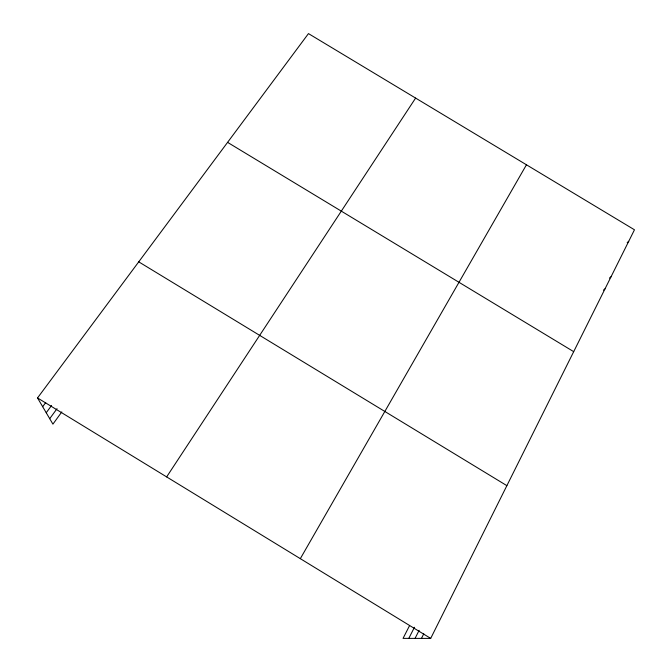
<?xml version="1.0" encoding="UTF-8"?>
<svg xmlns="http://www.w3.org/2000/svg" width="672" height="672" viewBox="0 0 672 672"><rect width="100%" height="100%" fill="white"/><g stroke="black" fill="none" stroke-linecap="round" stroke-linejoin="round"><path stroke-width="1.01" d="M409.508 625.733L403.049 638.383L430.702 638.4L634.469 229.79L308.465 33.6L37.531 397.942L52.92 424.141L61.816 411.911M421.462 638.392L423.772 633.797M415.061 638.392L419.135 630.328M408.803 638.383L414.456 627.262M300.325 558.659L526.453 164.791M166.648 476.902L415.615 98.087M49.711 418.681L57.028 408.668M46.234 412.759L51.542 405.518M42.672 406.694L45.704 402.578M627.186 242.676L628.723 241.324M609.462 278.082L611.05 276.755M603.439 290.144L605.01 288.859M227.581 142.363L573.695 351.658M138.734 261.845L506.873 485.654M37.531 397.942L430.702 638.4"/></g></svg>
